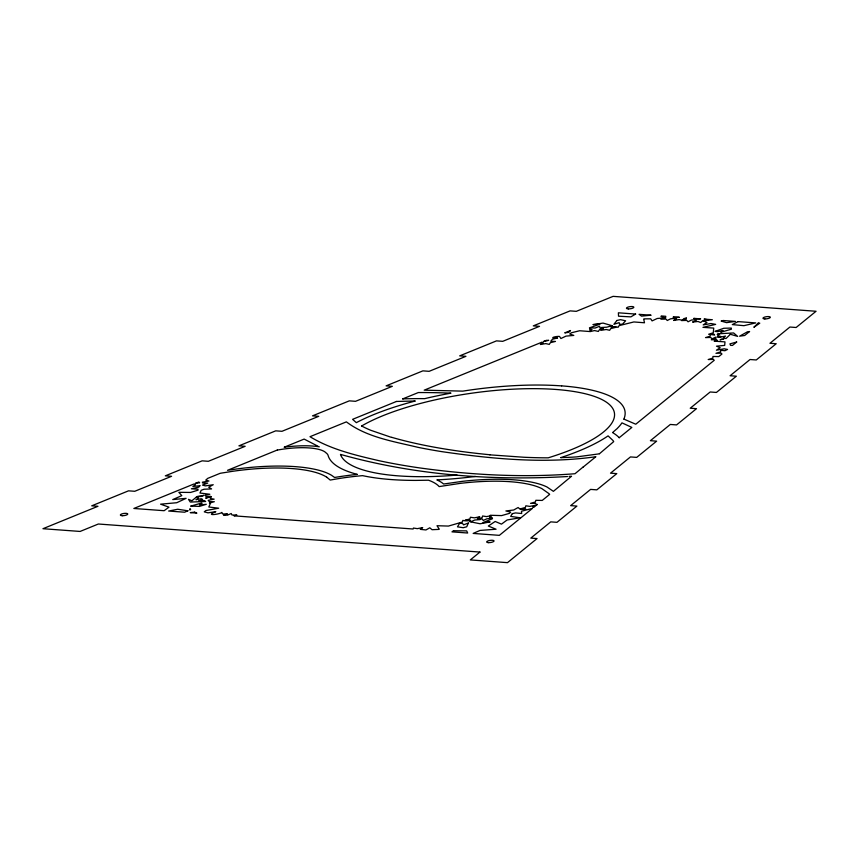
<?xml version="1.0" encoding="UTF-8"?>
<svg xmlns="http://www.w3.org/2000/svg" width="859" height="859" viewBox="0 0 859 859"><rect width="100%" height="100%" fill="white"/><g stroke="black" fill="none" stroke-linecap="round" stroke-linejoin="round"><path stroke-width="1.29" d="M619.178 437.736L631.837 427.428L621.959 422.853A149.702 43.014 -8.1 0 1 617.385 428.308A5.283 1.514 -8.1 0 1 616.719 428.942L612.564 432.571A157.551 45.28 -8.1 0 1 619.232 437.725M402.71 398.909L418.322 392.552A300.854 86.458 -8.1 0 1 450.943 393.154A151.302 43.476 -8.1 0 0 424.7 398.651A172.874 49.672 -8.1 0 0 402.731 398.898M599.399 453.799L613.691 441.633A92.332 26.532 -8.1 0 0 613.004 440.506L608.075 435.878A149.101 42.843 -8.1 0 1 560.659 457.675M599.056 453.874L576.84 456.859A91.645 26.339 -8.1 0 1 572.373 457.16L565.286 457.514M571.568 476.219L553.389 491.337L547.033 487.021A100.267 28.809 -8.1 0 0 462.239 481.362L443.62 484.014A98.635 28.347 -8.1 0 0 436.855 479.891A148.908 42.789 -8.1 0 0 475.414 476.444M570.741 476.283L569.109 476.412M567.466 476.541C491.369 480.922 413.995 475.059 340.465 454.39A138.632 39.836 -8.1 0 0 457.095 475.059M564.621 457.546L563.289 457.589M562.624 457.611L561.292 457.654M489.855 454.841L523.958 457.256A250.764 72.059 -8.1 0 0 542.126 457.793L548.171 457.836A138.632 39.836 -8.1 0 0 575.67 391.801A138.632 39.836 -8.1 0 0 361.65 425.978M391.468 437.392L370.798 430.295A249.271 71.63 -8.1 0 1 361.714 426.032M623.978 419.149L635.767 424.217L714.237 360.297L713.378 359.384L708.192 359.534L712.852 358.085L712.949 356.464L718.779 356.592L721.947 354.015L721.141 353.167L715.955 353.317L720.604 351.857L720.712 350.247L724.91 350.73L727.562 349.441L724.126 348.808L716.417 350.214L720.196 347.712L716.513 346.177L724.695 345.393L724.975 341.882L714.194 341.141L717.254 340.475L716.481 339.659L711.295 339.81L715.955 338.36L716.03 337.05L712.025 338.833L710.704 337.447L705.518 337.598L710.178 336.148L710.275 334.527L714.634 334.978L713.797 334.108L708.621 334.258L713.271 332.798L713.732 328.095L702.952 327.343L715.665 324.38L710.898 323.521L703.188 324.927L706.968 322.426L703.285 320.879L712.347 319.72L704.036 319.108L708.138 319.795L702.748 320.794L700.665 322.544L698.034 321.481L692.569 322.071L696.338 320.418L695.586 319.612L691.366 320.074L688.07 321.792L686.749 320.407L681.563 320.557L682.357 320.31L679.136 319.58L673.681 320.461L676.645 318.732L675.754 318.27L670.643 318.796L667.26 320.504L666.036 319.097L660.893 319.215L665.596 317.787L665.779 316.295L661.43 315.972L660.904 316.37L664.952 317.798L657.199 318.496L652.078 320.901L650.692 318.818L644.271 318.872L643.67 319.076L644.497 322.78L633.856 321.953L619.135 325.615L618.029 327.333C615.076 325.829 604.961 327.408 615.882 327.322L610.77 328.567L609.665 330.286L606.196 329.502L600.742 330.393L603.544 328.567L599.582 329.545L598.358 331.434L594.535 330.565L590.273 331.574L579.632 330.747L571.375 332.777L569.732 333.979L573.791 335.418L566.027 336.116L560.906 338.521L559.531 336.438C556.138 336.009 547.269 338.5 557.545 337.974L552.444 339.23L550.716 341.259L555.472 341.431L550.372 342.677L549.266 344.395L545.787 343.6L540.343 344.491L543.296 342.752L542.072 342.118L424.196 390.158L462.786 391.135A149.563 42.982 -8.1 0 1 536.832 385.036A151.087 43.412 -8.1 0 1 561.625 385.895M318.002 446.24L304.14 439.089L284.168 447.228A49.006 14.077 -8.1 0 1 319.323 446.809M326.753 477.207L330.2 480.052L338.586 478.603A90.378 25.974 -8.1 0 1 360.759 475.811L362.616 475.65A149.273 42.896 -8.1 0 0 391.199 479.558A151.044 43.401 -8.1 0 0 415.992 480.406L428.534 480.213A93.298 26.812 -8.1 0 1 438.498 485.893L439.153 486.591L459.876 483.424A94.232 27.08 -8.1 0 1 541.879 488.631L547.827 492.841A31.59 9.084 -8.1 0 1 549.631 494.397L542.222 500.432L535.855 500.303L535.372 501.967L530.529 503.353L535.565 503.32L536.51 504.781L537.369 504.383L533.632 507.422L532.709 507.089L535.125 505.339L529.778 506.391L525.837 505.79L525.354 507.454L520.511 508.829L525.805 509.183L520.382 509.43L518.127 507.529L513.714 509.999L505.887 510.965L510.686 512.157L509.441 513.36L501.613 515.604L490.178 515.26L490.553 515.808L486.527 516.603L482.586 516.001L482.103 517.666L478.055 518.825L477.293 518.546L479.709 516.796L474.361 517.848L470.421 517.247L469.937 518.911L465.095 520.296C476.734 519.802 466.007 521.66 462.851 520.371L462.367 522.036L448.419 526.073L436.984 525.719L439.293 529.176L438.745 529.402L432.056 529.702L429.801 527.802L425.957 529.949L420.287 529.348L422.692 527.587L417.345 528.65L413.415 528.049L413.125 529.004L234.013 515.84L236.88 515.067L231.941 515.013L231.232 513.521L227.452 515.175L223.512 515.067L227.538 513.983L222.599 513.929L221.89 512.436C219.7 514.337 203.948 516.42 215.792 511.674L207.985 512.834L204.259 511.846L205.827 510.557L218.68 508.206L208.812 506.993L210.616 502.977L209.381 503.041L214.342 501.71L209.392 501.656L208.2 500.368L214.149 499.143L210.283 498.51L211.432 496.792L205.655 498.123L210.788 496.384L205.849 496.33L205.269 495.085L209.832 494.258L199.964 493.034L201.189 490.306L204.098 489.222L211.572 488.932L208.694 487.182L213.236 484.723L205.419 485.883L202.477 485.099L207.717 483.112L202.767 483.069L202.37 482.2L208.93 481.008L205.741 480.127L207.738 478.366L220.054 473.352A15.569 4.478 -8.1 0 1 223.265 472.804L232.231 471.366A96.058 27.606 -8.1 0 1 326.742 477.217M561.657 385.874A150.132 43.143 -8.1 0 1 623.859 419.16M490.006 454.765A476.562 136.946 -8.1 0 1 391.672 437.317M686.287 318.023L686.223 319.097L682.712 320.192L683.71 318.646L686.287 318.023M650.854 315.199L641.501 316.133L639.064 314.33L650.854 315.199M190.054 508.925L189.753 509.988L190.655 509.602L190.054 508.925M190.881 506.091L199.428 506.402L206.289 504.297L199.492 505.038L202.123 503.288L201.532 503.041L190.881 506.091M468.348 523.056L466.738 526.771L463.248 527.705L457.482 526.835L459.544 523.399L462.561 523.389L463.516 524.849L468.348 523.056M512.297 513.671L510.675 516.377L520.092 517.794L507.143 519.963L501.463 524.14L495.181 521.467L488.32 526.03L496.062 529.219L480.031 530.433L473.169 533.418L499.358 535.35L532.473 508.367L521.467 511.234L521.703 513.499L515.464 512.92L512.297 513.671M616.869 320.493L613.895 324.305L619.156 322.63L619.479 324.187L622.335 324.294L625.62 320.794L620.52 319.655L616.869 320.493M199.889 485.743L198.805 487.117L191.374 488.814L197.989 489.19L198.021 490.167L190.591 492.443L178.844 492.314L181.807 495.643L172.745 499.573L186.102 498.349L176.729 502.73L160.579 504.169L168.976 507.164L164.123 510.708L133.854 508.474L193.876 484.025L195.508 484.701L192.878 486.452L199.889 485.743M730.365 334.269L725.984 338.564L723.428 337.834L725.49 336.073L720.25 337.222L717.415 336.9L720.798 336.524L717.652 335.622L719.713 333.861L717.179 334.419L718.425 333.775L733.618 332.948L737.656 336.395L730.365 334.269M570.494 330.532L568.798 332.336L564.75 332.873L570.494 330.532M758.229 323.091L753.858 327.29L759.764 323.199L758.229 323.091M693.943 318.367L695.275 319.033L700.665 318.861L693.943 318.367M722.816 330.522L720.755 332.272L731.406 329.18L731.299 328.063L723.761 328.278L715.053 331.381L717.566 331.671L722.816 330.522M582.907 467.189L574.993 473.728C523.056 477.829 470.7 475.048 419.149 467.844A517.923 148.832 -8.1 0 1 379.206 460.735C355.443 455.238 331.037 449.515 309.992 436.694L346.381 421.866C366.922 437.381 393.551 441.408 417.989 447.335A513.768 147.641 -8.1 0 0 441.988 451.662C492.776 459.017 544.778 463.967 595.867 456.73L582.917 467.275M196.41 497.071L191.901 500.776L188.508 499.358L190.268 502.064L205.655 501.484L203.98 500.593L198.569 501.044L202.649 499.444L201.339 498.725L195.949 499.713L198.579 497.962L196.41 497.071M196.979 496.599L201.36 496.481L204.045 495.31L196.979 496.599M673.574 316.864L673.048 317.293L675.067 317.916L674.379 317.562L679.362 317.293L673.574 316.864M736.668 342.022L732.502 345.415L730.601 345.393L729.914 343.879L736.668 342.022M749.542 331.531L744.699 335.482L739.578 336.191L747.491 331.778L749.542 331.531M479.966 552.069L470.324 559.918L507.497 562.645L537.047 538.561L530.808 538.11L550.737 521.864L556.976 522.326L576.904 506.091L570.666 505.629L590.605 489.394L596.833 489.855L616.773 473.62L610.534 473.159L630.463 456.924L636.702 457.385L656.63 441.15L650.392 440.688L670.321 424.453L676.559 424.915L696.488 408.68L690.249 408.218L710.178 391.983L716.417 392.445L736.346 376.21L730.107 375.748L750.036 359.513L756.274 359.964L776.203 343.729L769.965 343.278L789.893 327.043L796.132 327.494L816.05 311.269L613.101 296.355L576.325 311.334L570.086 310.883L533.289 325.872L539.527 326.334L502.73 341.334L496.491 340.873L459.694 355.862L465.932 356.324L429.135 371.324L422.896 370.863L386.11 385.863L392.338 386.314L355.551 401.314L349.312 400.852L312.515 415.853L318.753 416.314L281.956 431.304L275.718 430.842L238.92 445.842L245.159 446.304L208.361 461.294L202.123 460.843L165.325 475.832L171.564 476.294L134.766 491.284L128.528 490.833L91.73 505.822L97.969 506.284L42.95 528.714L80.112 531.442L98.355 524.011L479.966 552.069M453.509 530.744L451.984 531.861L467.672 533.02L466.684 530.883L453.509 530.744M470.625 521.016L469.723 521.671L480.106 523.765L490.113 521.928L482.973 522.573L492.486 518.718L490.865 516.28L489.458 517.311L492.196 518.288L486.849 518.804L483.252 520.479L482.296 519.019L478.667 519.04L480.117 519.555L474.683 520.039L471.086 521.714L470.625 521.016M635.617 314.072L630.893 316.864L618.534 316.198L618.383 312.805L635.617 314.072M591.797 329.631L590.069 330.651L589.585 328.492L591.797 329.631M612.059 325.69L606.744 327.193L601.44 327.483L602.589 328.074L599.958 327.977L599.603 326.259L595.147 328.031L589.446 327.859L599.926 324.219L592.946 324.605L603.093 323.091L612.059 325.69M721.109 339.337L720.121 339.842L723.826 339.037L721.109 339.337M738.096 321.61L732.298 324.595L743.915 325.679L755.737 322.909L738.096 321.61M199.535 482.672L195.272 483.445L198.848 481.996L199.535 482.672M187.896 510.794L184.642 512.211L168.654 511.041L177.716 509.247L187.896 510.794M277.393 449.976L227.517 470.313L236.526 468.993A102.157 29.356 -8.1 0 1 331.649 475.36L334.613 477.475A98.549 28.315 -8.1 0 1 357.312 474.383A150.69 43.304 -8.1 0 1 328.095 455.41A38.623 11.103 -8.1 0 0 326.753 453.455L324.82 451.813A42.843 12.316 -8.1 0 0 282.654 449.203L278.649 449.848A3.114 0.891 -8.1 0 1 277.403 449.976M396.471 401.454L352.598 419.332L356.335 422.66A148.865 42.778 -8.1 0 1 381.621 411.525L386.067 409.904A150.969 43.38 -8.1 0 1 415.284 401.003L396.471 401.454M546.227 340.422L543.726 341.442L548.729 340.357L546.227 340.422M723.181 320.514L721.13 321.062L726.542 322.651L735.444 321.416L723.181 320.514M194.606 512.168L190.247 512.619L196.861 513.113L194.606 512.168M122.289 515.711A3.758 1.084 -8.1 0 0 127.766 514.004A3.758 1.084 -8.1 0 0 122.075 513.854A3.758 1.084 -8.1 0 0 122.289 515.711M488.588 542.641A3.758 1.084 -8.1 0 0 494.054 540.934A3.758 1.084 -8.1 0 0 488.363 540.783A3.758 1.084 -8.1 0 0 488.588 542.641M628.38 308.907A3.758 1.084 -8.1 0 0 633.845 307.2A3.758 1.084 -8.1 0 0 628.154 307.05A3.758 1.084 -8.1 0 0 628.38 308.907M764.864 318.936A3.758 1.084 -8.1 0 0 770.34 317.229A3.758 1.084 -8.1 0 0 764.65 317.089A3.758 1.084 -8.1 0 0 764.864 318.936"/></g></svg>
